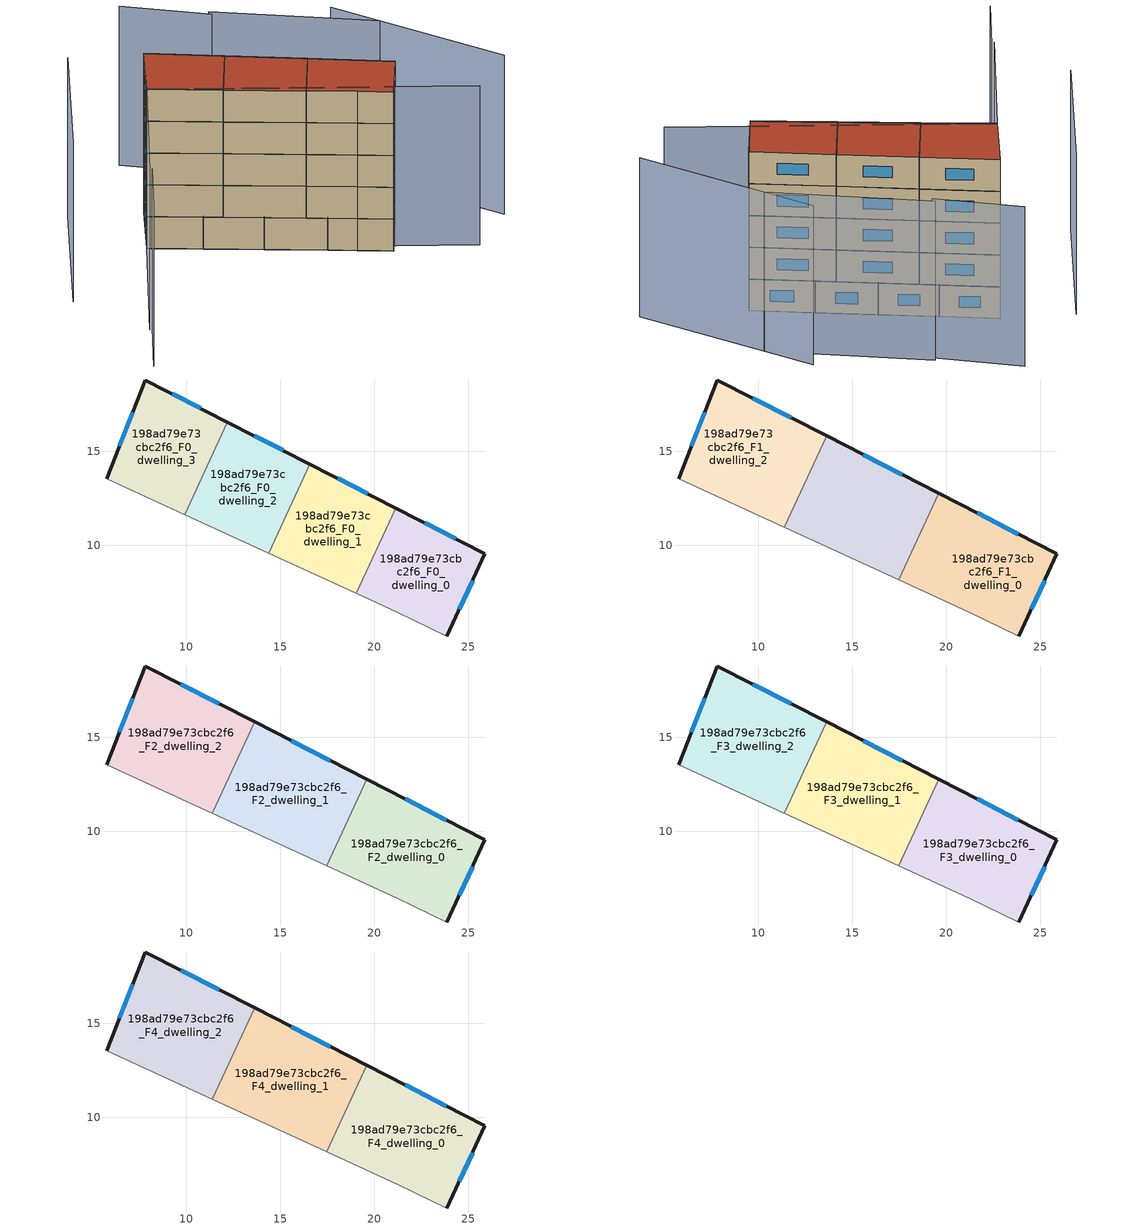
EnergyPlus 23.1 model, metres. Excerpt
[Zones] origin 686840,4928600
198ad79e73cbc2f6_F0_dwelling_0
 floor ground (EU_floor_Construction): 23.86,5.18 25.88,9.55 21.13,11.98 19.03,7.45 21.21,6.44 z0
 wall outside (EU_wall_Construction): 21.13,11.98 25.88,9.55 23.86,5.18 z0:3
 wall adiabatic (EU_wall_Construction): 23.86,5.18 21.21,6.44 19.03,7.45 z0:3
 wall to 198ad79e73cbc2f6_F0_dwelling_1 (EU_wall_Construction): 19.03,7.45 21.13,11.98 z0:3
 window (EU_Window_Construction): 25.22,8.13 24.51,6.6 / 22.67,11.19 24.33,10.34 z0.98:2.02
198ad79e73cbc2f6_F0_dwelling_1
 floor ground (EU_floor_Construction): 19.03,7.45 21.13,11.98 16.57,14.32 14.38,9.58 z0
 wall outside (EU_wall_Construction): 16.57,14.32 21.13,11.98 z0:3
 wall adiabatic (EU_wall_Construction): 19.03,7.45 14.38,9.58 z0:3
 wall to 198ad79e73cbc2f6_F0_dwelling_2 (EU_wall_Construction): 14.38,9.58 16.57,14.32 z0:3
 window (EU_Window_Construction): 18.05,13.56 19.65,12.74 z0.98:2.02
198ad79e73cbc2f6_F0_dwelling_2
 floor ground (EU_floor_Construction): 14.38,9.58 16.57,14.32 12.19,16.56 9.92,11.64 z0
 wall outside (EU_wall_Construction): 12.19,16.56 16.57,14.32 z0:3
 wall adiabatic (EU_wall_Construction): 14.38,9.58 9.92,11.64 z0:3
 wall to 198ad79e73cbc2f6_F0_dwelling_3 (EU_wall_Construction): 9.92,11.64 12.19,16.56 z0:3
 window (EU_Window_Construction): 13.62,15.83 15.15,15.04 z0.98:2.02
198ad79e73cbc2f6_F0_dwelling_3
 floor ground (EU_floor_Construction): 9.92,11.64 12.19,16.56 7.83,18.79 5.77,13.55 z0
 wall outside (EU_wall_Construction): 5.77,13.55 7.83,18.79 12.19,16.56 z0:3
 wall adiabatic (EU_wall_Construction): 9.92,11.64 5.77,13.55 z0:3
 window (EU_Window_Construction): 6.44,15.26 7.16,17.09 / 9.25,18.07 10.77,17.28 z0.98:2.02
198ad79e73cbc2f6_F1_dwelling_0
 floor to 198ad79e73cbc2f6_F0_dwelling_0 (EU_floor_Construction): 23.86,5.18 25.88,9.55 21.13,11.98 19.03,7.45 21.21,6.44 z3
 floor to 198ad79e73cbc2f6_F0_dwelling_1 (EU_floor_Construction): 19.03,7.45 21.13,11.98 19.59,12.77 17.46,8.17 z3
 wall outside (EU_wall_Construction): 19.59,12.77 25.88,9.55 23.86,5.18 z3:6
 wall adiabatic (EU_wall_Construction): 23.86,5.18 21.21,6.44 17.46,8.17 z3:6
 wall to 198ad79e73cbc2f6_F1_dwelling_1 (EU_wall_Construction): 17.46,8.17 19.59,12.77 z3:6
 window (EU_Window_Construction): 25.22,8.13 24.51,6.6 / 21.63,11.72 23.83,10.6 z3.98:5.02
198ad79e73cbc2f6_F1_dwelling_1
 floor to 198ad79e73cbc2f6_F0_dwelling_1 (EU_floor_Construction): 17.46,8.17 19.59,12.77 16.57,14.32 14.38,9.58 z3
 floor to 198ad79e73cbc2f6_F0_dwelling_2 (EU_floor_Construction): 14.38,9.58 16.57,14.32 13.63,15.82 11.39,10.96 z3
 wall outside (EU_wall_Construction): 13.63,15.82 19.59,12.77 z3:6
 wall adiabatic (EU_wall_Construction): 17.46,8.17 11.39,10.96 z3:6
 wall to 198ad79e73cbc2f6_F1_dwelling_2 (EU_wall_Construction): 11.39,10.96 13.63,15.82 z3:6
 window (EU_Window_Construction): 15.57,14.83 17.65,13.76 z3.98:5.02
198ad79e73cbc2f6_F1_dwelling_2
 floor to 198ad79e73cbc2f6_F0_dwelling_2 (EU_floor_Construction): 11.39,10.96 13.63,15.82 12.19,16.56 9.92,11.64 z3
 floor to 198ad79e73cbc2f6_F0_dwelling_3 (EU_floor_Construction): 9.92,11.64 12.19,16.56 7.83,18.79 5.77,13.55 z3
 wall outside (EU_wall_Construction): 5.77,13.55 7.83,18.79 13.63,15.82 z3:6
 wall adiabatic (EU_wall_Construction): 11.39,10.96 5.77,13.55 z3:6
 window (EU_Window_Construction): 6.44,15.26 7.16,17.09 / 9.72,17.83 11.75,16.79 z3.98:5.02
198ad79e73cbc2f6_F2_dwelling_0
 floor to 198ad79e73cbc2f6_F1_dwelling_0 (EU_floor_Construction): 23.86,5.18 25.88,9.55 19.59,12.77 17.46,8.17 21.21,6.44 z6
 wall outside (EU_wall_Construction): 19.59,12.77 25.88,9.55 23.86,5.18 z6:9
 wall adiabatic (EU_wall_Construction): 23.86,5.18 21.21,6.44 17.46,8.17 z6:9
 wall to 198ad79e73cbc2f6_F2_dwelling_1 (EU_wall_Construction): 17.46,8.17 19.59,12.77 z6:9
 window (EU_Window_Construction): 25.22,8.13 24.51,6.6 / 21.63,11.72 23.83,10.6 z6.98:8.02
198ad79e73cbc2f6_F2_dwelling_1
 floor to 198ad79e73cbc2f6_F1_dwelling_1 (EU_floor_Construction): 17.46,8.17 19.59,12.77 13.63,15.82 11.39,10.96 z6
 wall outside (EU_wall_Construction): 13.63,15.82 19.59,12.77 z6:9
 wall adiabatic (EU_wall_Construction): 17.46,8.17 11.39,10.96 z6:9
 wall to 198ad79e73cbc2f6_F2_dwelling_2 (EU_wall_Construction): 11.39,10.96 13.63,15.82 z6:9
 window (EU_Window_Construction): 15.57,14.83 17.65,13.76 z6.98:8.02
198ad79e73cbc2f6_F2_dwelling_2
 floor to 198ad79e73cbc2f6_F1_dwelling_2 (EU_floor_Construction): 11.39,10.96 13.63,15.82 7.83,18.79 5.77,13.55 z6
 wall outside (EU_wall_Construction): 5.77,13.55 7.83,18.79 13.63,15.82 z6:9
 wall adiabatic (EU_wall_Construction): 11.39,10.96 5.77,13.55 z6:9
 window (EU_Window_Construction): 6.44,15.26 7.16,17.09 / 9.72,17.83 11.75,16.79 z6.98:8.02
198ad79e73cbc2f6_F3_dwelling_0
 floor to 198ad79e73cbc2f6_F2_dwelling_0 (EU_floor_Construction): 23.86,5.18 25.88,9.55 19.59,12.77 17.46,8.17 21.21,6.44 z9
 wall outside (EU_wall_Construction): 19.59,12.77 25.88,9.55 23.86,5.18 z9:12
 wall adiabatic (EU_wall_Construction): 23.86,5.18 21.21,6.44 17.46,8.17 z9:12
 wall to 198ad79e73cbc2f6_F3_dwelling_1 (EU_wall_Construction): 17.46,8.17 19.59,12.77 z9:12
 window (EU_Window_Construction): 25.22,8.13 24.51,6.6 / 21.63,11.72 23.83,10.6 z9.98:11.02
198ad79e73cbc2f6_F3_dwelling_1
 floor to 198ad79e73cbc2f6_F2_dwelling_1 (EU_floor_Construction): 17.46,8.17 19.59,12.77 13.63,15.82 11.39,10.96 z9
 wall outside (EU_wall_Construction): 13.63,15.82 19.59,12.77 z9:12
 wall adiabatic (EU_wall_Construction): 17.46,8.17 11.39,10.96 z9:12
 wall to 198ad79e73cbc2f6_F3_dwelling_2 (EU_wall_Construction): 11.39,10.96 13.63,15.82 z9:12
 window (EU_Window_Construction): 15.57,14.83 17.65,13.76 z9.98:11.02
198ad79e73cbc2f6_F3_dwelling_2
 floor to 198ad79e73cbc2f6_F2_dwelling_2 (EU_floor_Construction): 11.39,10.96 13.63,15.82 7.83,18.79 5.77,13.55 z9
 wall outside (EU_wall_Construction): 5.77,13.55 7.83,18.79 13.63,15.82 z9:12
 wall adiabatic (EU_wall_Construction): 11.39,10.96 5.77,13.55 z9:12
 window (EU_Window_Construction): 6.44,15.26 7.16,17.09 / 9.72,17.83 11.75,16.79 z9.98:11.02
198ad79e73cbc2f6_F4_dwelling_0
 floor to 198ad79e73cbc2f6_F3_dwelling_0 (EU_floor_Construction): 23.86,5.18 25.88,9.55 19.59,12.77 17.46,8.17 21.21,6.44 z12
 wall outside (EU_wall_Construction): 19.59,12.77 25.88,9.55 23.86,5.18 z12:15
 wall adiabatic (EU_wall_Construction): 23.86,5.18 21.21,6.44 17.46,8.17 z12:15
 wall to 198ad79e73cbc2f6_F4_dwelling_1 (EU_wall_Construction): 17.46,8.17 19.59,12.77 z12:15
 window (EU_Window_Construction): 25.22,8.13 24.51,6.6 / 21.63,11.72 23.83,10.6 z12.98:14.02
 roof outside (EU_roof_Construction): 25.88,9.55 23.86,5.18 21.21,6.44 17.46,8.17 19.59,12.77 z15
198ad79e73cbc2f6_F4_dwelling_1
 floor to 198ad79e73cbc2f6_F3_dwelling_1 (EU_floor_Construction): 17.46,8.17 19.59,12.77 13.63,15.82 11.39,10.96 z12
 wall outside (EU_wall_Construction): 13.63,15.82 19.59,12.77 z12:15
 wall adiabatic (EU_wall_Construction): 17.46,8.17 11.39,10.96 z12:15
 wall to 198ad79e73cbc2f6_F4_dwelling_2 (EU_wall_Construction): 11.39,10.96 13.63,15.82 z12:15
 window (EU_Window_Construction): 15.57,14.83 17.65,13.76 z12.98:14.02
 roof outside (EU_roof_Construction): 19.59,12.77 17.46,8.17 11.39,10.96 13.63,15.82 z15
198ad79e73cbc2f6_F4_dwelling_2
 floor to 198ad79e73cbc2f6_F3_dwelling_2 (EU_floor_Construction): 11.39,10.96 13.63,15.82 7.83,18.79 5.77,13.55 z12
 wall outside (EU_wall_Construction): 5.77,13.55 7.83,18.79 13.63,15.82 z12:15
 wall adiabatic (EU_wall_Construction): 11.39,10.96 5.77,13.55 z12:15
 window (EU_Window_Construction): 6.44,15.26 7.16,17.09 / 9.72,17.83 11.75,16.79 z12.98:14.02
 roof outside (EU_roof_Construction): 13.63,15.82 11.39,10.96 5.77,13.55 7.83,18.79 z15
shading: -1.02,-3.36 1.27,2.09 / 0.96,1.91 5.77,13.55 / 5.77,13.55 30.58,3.3 / 1.91,20.6 -2.97,8.35 / 34.3,6.83 24.46,19.26 / 27.24,15.76 15.21,22.59 / 15.25,22.11 8.97,26.28 z0:15
[Building]
EU S2 Campaign: North Axis=0; Terrain=City; Solar Distribution=FullExterior
[Site:Location]
Bologna: Latitude=44.5; Longitude=11.25; Time Zone=1; Elevation=37
[SizingPeriod:WeatherFileDays]
AnnualSizingPeriod: Begin Month=1; Begin Day of Month=1; End Month=12; End Day of Month=31; Day of Week for Start Day=Monday; Use Weather File Daylight Saving Period=No; Use Weather File Rain and Snow Indicators=No
[MATERIAL]
EU_InternalMass_Material: Roughness=MediumRough; Thickness=0.1; Conductivity=1; Density=1800; Specific Heat=900; Thermal Absorptance=0.9; Solar Absorptance=0.7; Visible Absorptance=0.7
[MATERIAL:NOMASS] Roughness=MediumRough; Thermal Absorptance=0.9; Solar Absorptance=0.7; Visible Absorptance=0.7
Name | Thermal Resistance
EU_wall_NoMass | 0.905828
EU_roof_NoMass | 0.37593
EU_floor_NoMass | 0.67114
[WINDOWMATERIAL:SIMPLEGLAZINGSYSTEM]
EU_Window_SimpleGlazing: UFactor=4.52486; Solar Heat Gain Coefficient=0.85; Visible Transmittance=0.85
[CONSTRUCTION]
EU_wall_Construction: EU_wall_NoMass
EU_roof_Construction: EU_roof_NoMass
EU_floor_Construction: EU_floor_NoMass
EU_InternalMass_Construction: EU_InternalMass_Material
EU_Window_Construction: EU_Window_SimpleGlazing
[ZONE] Type=1; Multiplier=1; Ceiling Height=autocalculate; Floor Area=autocalculate; Part of Total Floor Area=Yes
Name | Volume
198ad79e73cbc2f6_F0_dwelling_0 | 78.3647
198ad79e73cbc2f6_F1_dwelling_0; 198ad79e73cbc2f6_F2_dwelling_0; 198ad79e73cbc2f6_F3_dwelling_0; 198ad79e73cbc2f6_F4_dwelling_0 | 104.477
198ad79e73cbc2f6_F0_dwelling_1 | 78.3516
198ad79e73cbc2f6_F1_dwelling_1; 198ad79e73cbc2f6_F2_dwelling_1; 198ad79e73cbc2f6_F3_dwelling_1; 198ad79e73cbc2f6_F4_dwelling_1 | 104.471
198ad79e73cbc2f6_F0_dwelling_2 | 78.375
198ad79e73cbc2f6_F1_dwelling_2; 198ad79e73cbc2f6_F2_dwelling_2; 198ad79e73cbc2f6_F3_dwelling_2; 198ad79e73cbc2f6_F4_dwelling_2 | 104.479
198ad79e73cbc2f6_F0_dwelling_3 | 78.3508
[INTERNALMASS] Construction=EU_InternalMass_Construction
Name | Zone or ZoneList | Surface Area
198ad79e73cbc2f6_F0_dwelling_0_EU_InternalMass | 198ad79e73cbc2f6_F0_dwelling_0 | 26.1212
198ad79e73cbc2f6_F0_dwelling_1_EU_InternalMass | 198ad79e73cbc2f6_F0_dwelling_1 | 26.1172
198ad79e73cbc2f6_F0_dwelling_2_EU_InternalMass | 198ad79e73cbc2f6_F0_dwelling_2 | 26.125
198ad79e73cbc2f6_F0_dwelling_3_EU_InternalMass | 198ad79e73cbc2f6_F0_dwelling_3 | 26.1168
198ad79e73cbc2f6_F1_dwelling_0_EU_InternalMass | 198ad79e73cbc2f6_F1_dwelling_0 | 34.8251
198ad79e73cbc2f6_F1_dwelling_1_EU_InternalMass | 198ad79e73cbc2f6_F1_dwelling_1 | 34.8241
198ad79e73cbc2f6_F1_dwelling_2_EU_InternalMass | 198ad79e73cbc2f6_F1_dwelling_2 | 34.8261
198ad79e73cbc2f6_F2_dwelling_0_EU_InternalMass | 198ad79e73cbc2f6_F2_dwelling_0 | 34.8251
198ad79e73cbc2f6_F2_dwelling_1_EU_InternalMass | 198ad79e73cbc2f6_F2_dwelling_1 | 34.8241
198ad79e73cbc2f6_F2_dwelling_2_EU_InternalMass | 198ad79e73cbc2f6_F2_dwelling_2 | 34.8261
198ad79e73cbc2f6_F3_dwelling_0_EU_InternalMass | 198ad79e73cbc2f6_F3_dwelling_0 | 34.8251
198ad79e73cbc2f6_F3_dwelling_1_EU_InternalMass | 198ad79e73cbc2f6_F3_dwelling_1 | 34.8241
198ad79e73cbc2f6_F3_dwelling_2_EU_InternalMass | 198ad79e73cbc2f6_F3_dwelling_2 | 34.8261
198ad79e73cbc2f6_F4_dwelling_0_EU_InternalMass | 198ad79e73cbc2f6_F4_dwelling_0 | 34.8251
198ad79e73cbc2f6_F4_dwelling_1_EU_InternalMass | 198ad79e73cbc2f6_F4_dwelling_1 | 34.8241
198ad79e73cbc2f6_F4_dwelling_2_EU_InternalMass | 198ad79e73cbc2f6_F4_dwelling_2 | 34.8261
[OTHEREQUIPMENT] Fuel Type=Electricity; Design Level Calculation Method=Watts/Area; Power per Zone Floor Area=1; Fraction Latent=0; Fraction Radiant=0; Fraction Lost=0; Carbon Dioxide Generation Rate=0; EndUse Subcategory=EU_Step8_InternalGains
Name | Zone or ZoneList or Space or SpaceList | Schedule
EU_Step8_InternalGain_198ad79e73cbc2f6_F0_dwelling_0_f000 | 198ad79e73cbc2f6_F0_dwelling_0 | EU_Step8_GainSchedule_198ad79e73cbc2f6_F0_dwelling_0_f000
EU_Step8_InternalGain_198ad79e73cbc2f6_F0_dwelling_1_f000 | 198ad79e73cbc2f6_F0_dwelling_1 | EU_Step8_GainSchedule_198ad79e73cbc2f6_F0_dwelling_1_f000
EU_Step8_InternalGain_198ad79e73cbc2f6_F0_dwelling_2_f000 | 198ad79e73cbc2f6_F0_dwelling_2 | EU_Step8_GainSchedule_198ad79e73cbc2f6_F0_dwelling_2_f000
EU_Step8_InternalGain_198ad79e73cbc2f6_F0_dwelling_3_f000 | 198ad79e73cbc2f6_F0_dwelling_3 | EU_Step8_GainSchedule_198ad79e73cbc2f6_F0_dwelling_3_f000
EU_Step8_InternalGain_198ad79e73cbc2f6_F1_dwelling_0_f000 | 198ad79e73cbc2f6_F1_dwelling_0 | EU_Step8_GainSchedule_198ad79e73cbc2f6_F1_dwelling_0_f000
EU_Step8_InternalGain_198ad79e73cbc2f6_F1_dwelling_1_f000 | 198ad79e73cbc2f6_F1_dwelling_1 | EU_Step8_GainSchedule_198ad79e73cbc2f6_F1_dwelling_1_f000
EU_Step8_InternalGain_198ad79e73cbc2f6_F1_dwelling_2_f000 | 198ad79e73cbc2f6_F1_dwelling_2 | EU_Step8_GainSchedule_198ad79e73cbc2f6_F1_dwelling_2_f000
EU_Step8_InternalGain_198ad79e73cbc2f6_F2_dwelling_0_f000 | 198ad79e73cbc2f6_F2_dwelling_0 | EU_Step8_GainSchedule_198ad79e73cbc2f6_F2_dwelling_0_f000
EU_Step8_InternalGain_198ad79e73cbc2f6_F2_dwelling_1_f000 | 198ad79e73cbc2f6_F2_dwelling_1 | EU_Step8_GainSchedule_198ad79e73cbc2f6_F2_dwelling_1_f000
EU_Step8_InternalGain_198ad79e73cbc2f6_F2_dwelling_2_f000 | 198ad79e73cbc2f6_F2_dwelling_2 | EU_Step8_GainSchedule_198ad79e73cbc2f6_F2_dwelling_2_f000
EU_Step8_InternalGain_198ad79e73cbc2f6_F3_dwelling_0_f000 | 198ad79e73cbc2f6_F3_dwelling_0 | EU_Step8_GainSchedule_198ad79e73cbc2f6_F3_dwelling_0_f000
EU_Step8_InternalGain_198ad79e73cbc2f6_F3_dwelling_1_f000 | 198ad79e73cbc2f6_F3_dwelling_1 | EU_Step8_GainSchedule_198ad79e73cbc2f6_F3_dwelling_1_f000
EU_Step8_InternalGain_198ad79e73cbc2f6_F3_dwelling_2_f000 | 198ad79e73cbc2f6_F3_dwelling_2 | EU_Step8_GainSchedule_198ad79e73cbc2f6_F3_dwelling_2_f000
EU_Step8_InternalGain_198ad79e73cbc2f6_F4_dwelling_0_f000 | 198ad79e73cbc2f6_F4_dwelling_0 | EU_Step8_GainSchedule_198ad79e73cbc2f6_F4_dwelling_0_f000
EU_Step8_InternalGain_198ad79e73cbc2f6_F4_dwelling_1_f000 | 198ad79e73cbc2f6_F4_dwelling_1 | EU_Step8_GainSchedule_198ad79e73cbc2f6_F4_dwelling_1_f000
EU_Step8_InternalGain_198ad79e73cbc2f6_F4_dwelling_2_f000 | 198ad79e73cbc2f6_F4_dwelling_2 | EU_Step8_GainSchedule_198ad79e73cbc2f6_F4_dwelling_2_f000
[ZONEVENTILATION:DESIGNFLOWRATE] Schedule=EU_AlwaysOn; Design Flow Rate Calculation Method=AirChanges/Hour; Air Changes per Hour=0.73129; Ventilation Type=Natural; Fan Pressure Rise=0; Fan Total Efficiency=1; Constant Term Coefficient=1; Temperature Term Coefficient=0; Velocity Term Coefficient=0; Velocity Squared Term Coefficient=0; Minimum Indoor Temperature=-100; Maximum Indoor Temperature=100; Delta Temperature=-100; Minimum Outdoor Temperature=-100; Maximum Outdoor Temperature=100; Maximum Wind Speed=40
Name | Zone or ZoneList or Space or SpaceList
EU_ConstantAir_198ad79e73cbc2f6_F0_dwelling_0 | 198ad79e73cbc2f6_F0_dwelling_0
EU_ConstantAir_198ad79e73cbc2f6_F0_dwelling_1 | 198ad79e73cbc2f6_F0_dwelling_1
EU_ConstantAir_198ad79e73cbc2f6_F0_dwelling_2 | 198ad79e73cbc2f6_F0_dwelling_2
EU_ConstantAir_198ad79e73cbc2f6_F0_dwelling_3 | 198ad79e73cbc2f6_F0_dwelling_3
EU_ConstantAir_198ad79e73cbc2f6_F1_dwelling_0 | 198ad79e73cbc2f6_F1_dwelling_0
EU_ConstantAir_198ad79e73cbc2f6_F1_dwelling_1 | 198ad79e73cbc2f6_F1_dwelling_1
EU_ConstantAir_198ad79e73cbc2f6_F1_dwelling_2 | 198ad79e73cbc2f6_F1_dwelling_2
EU_ConstantAir_198ad79e73cbc2f6_F2_dwelling_0 | 198ad79e73cbc2f6_F2_dwelling_0
EU_ConstantAir_198ad79e73cbc2f6_F2_dwelling_1 | 198ad79e73cbc2f6_F2_dwelling_1
EU_ConstantAir_198ad79e73cbc2f6_F2_dwelling_2 | 198ad79e73cbc2f6_F2_dwelling_2
EU_ConstantAir_198ad79e73cbc2f6_F3_dwelling_0 | 198ad79e73cbc2f6_F3_dwelling_0
EU_ConstantAir_198ad79e73cbc2f6_F3_dwelling_1 | 198ad79e73cbc2f6_F3_dwelling_1
EU_ConstantAir_198ad79e73cbc2f6_F3_dwelling_2 | 198ad79e73cbc2f6_F3_dwelling_2
EU_ConstantAir_198ad79e73cbc2f6_F4_dwelling_0 | 198ad79e73cbc2f6_F4_dwelling_0
EU_ConstantAir_198ad79e73cbc2f6_F4_dwelling_1 | 198ad79e73cbc2f6_F4_dwelling_1
EU_ConstantAir_198ad79e73cbc2f6_F4_dwelling_2 | 198ad79e73cbc2f6_F4_dwelling_2
[HVACTEMPLATE:THERMOSTAT] Constant Heating Setpoint=20; Constant Cooling Setpoint=50
EU_HeatOnly_198ad79e73cbc2f6_F0_dwelling_0; EU_HeatOnly_198ad79e73cbc2f6_F0_dwelling_1; EU_HeatOnly_198ad79e73cbc2f6_F0_dwelling_2; EU_HeatOnly_198ad79e73cbc2f6_F0_dwelling_3; EU_HeatOnly_198ad79e73cbc2f6_F1_dwelling_0; EU_HeatOnly_198ad79e73cbc2f6_F1_dwelling_1; EU_HeatOnly_198ad79e73cbc2f6_F1_dwelling_2; EU_HeatOnly_198ad79e73cbc2f6_F2_dwelling_0; EU_HeatOnly_198ad79e73cbc2f6_F2_dwelling_1; EU_HeatOnly_198ad79e73cbc2f6_F2_dwelling_2; EU_HeatOnly_198ad79e73cbc2f6_F3_dwelling_0; EU_HeatOnly_198ad79e73cbc2f6_F3_dwelling_1; EU_HeatOnly_198ad79e73cbc2f6_F3_dwelling_2; EU_HeatOnly_198ad79e73cbc2f6_F4_dwelling_0; EU_HeatOnly_198ad79e73cbc2f6_F4_dwelling_1; EU_HeatOnly_198ad79e73cbc2f6_F4_dwelling_2
[HVACTEMPLATE:ZONE:IDEALLOADSAIRSYSTEM] System Availability Schedule=EU_AlwaysOn; Maximum Heating Supply Air Temperature=50; Minimum Cooling Supply Air Temperature=13; Maximum Heating Supply Air Humidity Ratio=0.0156; Minimum Cooling Supply Air Humidity Ratio=0.0077; Heating Limit=NoLimit; Cooling Limit=NoLimit; Heating Availability Schedule=EU_AlwaysOn; Cooling Availability Schedule=EU_CoolingOff; Dehumidification Control Type=ConstantSensibleHeatRatio; Cooling Sensible Heat Ratio=0.7; Dehumidification Setpoint=60; Humidification Control Type=None; Humidification Setpoint=30; Outdoor Air Method=None; Outdoor Air Flow Rate per Person=0.00944; Outdoor Air Flow Rate per Zone Floor Area=0; Outdoor Air Flow Rate per Zone=0; Demand Controlled Ventilation Type=None; Outdoor Air Economizer Type=NoEconomizer; Heat Recovery Type=None; Sensible Heat Recovery Effectiveness=0.7; Latent Heat Recovery Effectiveness=0.65
Name | Template Thermostat
198ad79e73cbc2f6_F0_dwelling_0 | EU_HeatOnly_198ad79e73cbc2f6_F0_dwelling_0
198ad79e73cbc2f6_F0_dwelling_1 | EU_HeatOnly_198ad79e73cbc2f6_F0_dwelling_1
198ad79e73cbc2f6_F0_dwelling_2 | EU_HeatOnly_198ad79e73cbc2f6_F0_dwelling_2
198ad79e73cbc2f6_F0_dwelling_3 | EU_HeatOnly_198ad79e73cbc2f6_F0_dwelling_3
198ad79e73cbc2f6_F1_dwelling_0 | EU_HeatOnly_198ad79e73cbc2f6_F1_dwelling_0
198ad79e73cbc2f6_F1_dwelling_1 | EU_HeatOnly_198ad79e73cbc2f6_F1_dwelling_1
198ad79e73cbc2f6_F1_dwelling_2 | EU_HeatOnly_198ad79e73cbc2f6_F1_dwelling_2
198ad79e73cbc2f6_F2_dwelling_0 | EU_HeatOnly_198ad79e73cbc2f6_F2_dwelling_0
198ad79e73cbc2f6_F2_dwelling_1 | EU_HeatOnly_198ad79e73cbc2f6_F2_dwelling_1
198ad79e73cbc2f6_F2_dwelling_2 | EU_HeatOnly_198ad79e73cbc2f6_F2_dwelling_2
198ad79e73cbc2f6_F3_dwelling_0 | EU_HeatOnly_198ad79e73cbc2f6_F3_dwelling_0
198ad79e73cbc2f6_F3_dwelling_1 | EU_HeatOnly_198ad79e73cbc2f6_F3_dwelling_1
198ad79e73cbc2f6_F3_dwelling_2 | EU_HeatOnly_198ad79e73cbc2f6_F3_dwelling_2
198ad79e73cbc2f6_F4_dwelling_0 | EU_HeatOnly_198ad79e73cbc2f6_F4_dwelling_0
198ad79e73cbc2f6_F4_dwelling_1 | EU_HeatOnly_198ad79e73cbc2f6_F4_dwelling_1
198ad79e73cbc2f6_F4_dwelling_2 | EU_HeatOnly_198ad79e73cbc2f6_F4_dwelling_2
[SIZING:ZONE] Zone Cooling Design Supply Air Temperature Input Method=SupplyAirTemperature; Zone Cooling Design Supply Air Temperature=13; Zone Heating Design Supply Air Temperature Input Method=SupplyAirTemperature; Zone Heating Design Supply Air Temperature=50; Zone Cooling Design Supply Air Humidity Ratio=0.008; Zone Heating Design Supply Air Humidity Ratio=0.008; Cooling Design Air Flow Method=DesignDay; Cooling Design Air Flow Rate=0; Cooling Minimum Air Flow per Zone Floor Area=0.000762; Cooling Minimum Air Flow=0; Cooling Minimum Air Flow Fraction=0.2; Heating Design Air Flow Method=DesignDay; Heating Design Air Flow Rate=0; Heating Maximum Air Flow per Zone Floor Area=0.002032; Heating Maximum Air Flow=0.141576; Heating Maximum Air Flow Fraction=0.3; Account for Dedicated Outdoor Air System=No; Dedicated Outdoor Air System Control Strategy=NeutralSupplyAir; Dedicated Outdoor Air Low Setpoint Temperature for Design=autosize; Dedicated Outdoor Air High Setpoint Temperature for Design=autosize; Zone Load Sizing Method=Sensible Load Only No Latent Load; Zone Latent Cooling Design Supply Air Humidity Ratio Input Method=HumidityRatioDifference; Zone Cooling Design Supply Air Humidity Ratio Difference=0.005; Zone Latent Heating Design Supply Air Humidity Ratio Input Method=HumidityRatioDifference; Zone Humidification Design Supply Air Humidity Ratio Difference=0.005
198ad79e73cbc2f6_F0_dwelling_0; 198ad79e73cbc2f6_F0_dwelling_1; 198ad79e73cbc2f6_F0_dwelling_2; 198ad79e73cbc2f6_F0_dwelling_3; 198ad79e73cbc2f6_F1_dwelling_0; 198ad79e73cbc2f6_F1_dwelling_1; 198ad79e73cbc2f6_F1_dwelling_2; 198ad79e73cbc2f6_F2_dwelling_0; 198ad79e73cbc2f6_F2_dwelling_1; 198ad79e73cbc2f6_F2_dwelling_2; 198ad79e73cbc2f6_F3_dwelling_0; 198ad79e73cbc2f6_F3_dwelling_1; 198ad79e73cbc2f6_F3_dwelling_2; 198ad79e73cbc2f6_F4_dwelling_0; 198ad79e73cbc2f6_F4_dwelling_1; 198ad79e73cbc2f6_F4_dwelling_2
[SCHEDULE:CONSTANT]
Name | Hourly Value
EU_AlwaysOn | 1
EU_CoolingOff | 0
[SCHEDULE:FILE] Column Number=1; Rows to Skip at Top=0; Number of Hours of Data=8760; Column Separator=Comma; Interpolate to Timestep=No; Minutes per Item=60; Adjust Schedule for Daylight Savings=Yes
Name | File
EU_Step8_GainSchedule_198ad79e73cbc2f6_F0_dwelling_0_f000 | ../../schedules/198ad79e73cbc2f6/198ad79e73cbc2f6_F0_dwelling_0_f000_gain.csv
EU_Step8_GainSchedule_198ad79e73cbc2f6_F0_dwelling_1_f000 | ../../schedules/198ad79e73cbc2f6/198ad79e73cbc2f6_F0_dwelling_1_f000_gain.csv
EU_Step8_GainSchedule_198ad79e73cbc2f6_F0_dwelling_2_f000 | ../../schedules/198ad79e73cbc2f6/198ad79e73cbc2f6_F0_dwelling_2_f000_gain.csv
EU_Step8_GainSchedule_198ad79e73cbc2f6_F0_dwelling_3_f000 | ../../schedules/198ad79e73cbc2f6/198ad79e73cbc2f6_F0_dwelling_3_f000_gain.csv
EU_Step8_GainSchedule_198ad79e73cbc2f6_F1_dwelling_0_f000 | ../../schedules/198ad79e73cbc2f6/198ad79e73cbc2f6_F1_dwelling_0_f000_gain.csv
EU_Step8_GainSchedule_198ad79e73cbc2f6_F1_dwelling_1_f000 | ../../schedules/198ad79e73cbc2f6/198ad79e73cbc2f6_F1_dwelling_1_f000_gain.csv
EU_Step8_GainSchedule_198ad79e73cbc2f6_F1_dwelling_2_f000 | ../../schedules/198ad79e73cbc2f6/198ad79e73cbc2f6_F1_dwelling_2_f000_gain.csv
EU_Step8_GainSchedule_198ad79e73cbc2f6_F2_dwelling_0_f000 | ../../schedules/198ad79e73cbc2f6/198ad79e73cbc2f6_F2_dwelling_0_f000_gain.csv
EU_Step8_GainSchedule_198ad79e73cbc2f6_F2_dwelling_1_f000 | ../../schedules/198ad79e73cbc2f6/198ad79e73cbc2f6_F2_dwelling_1_f000_gain.csv
EU_Step8_GainSchedule_198ad79e73cbc2f6_F2_dwelling_2_f000 | ../../schedules/198ad79e73cbc2f6/198ad79e73cbc2f6_F2_dwelling_2_f000_gain.csv
EU_Step8_GainSchedule_198ad79e73cbc2f6_F3_dwelling_0_f000 | ../../schedules/198ad79e73cbc2f6/198ad79e73cbc2f6_F3_dwelling_0_f000_gain.csv
EU_Step8_GainSchedule_198ad79e73cbc2f6_F3_dwelling_1_f000 | ../../schedules/198ad79e73cbc2f6/198ad79e73cbc2f6_F3_dwelling_1_f000_gain.csv
EU_Step8_GainSchedule_198ad79e73cbc2f6_F3_dwelling_2_f000 | ../../schedules/198ad79e73cbc2f6/198ad79e73cbc2f6_F3_dwelling_2_f000_gain.csv
EU_Step8_GainSchedule_198ad79e73cbc2f6_F4_dwelling_0_f000 | ../../schedules/198ad79e73cbc2f6/198ad79e73cbc2f6_F4_dwelling_0_f000_gain.csv
EU_Step8_GainSchedule_198ad79e73cbc2f6_F4_dwelling_1_f000 | ../../schedules/198ad79e73cbc2f6/198ad79e73cbc2f6_F4_dwelling_1_f000_gain.csv
EU_Step8_GainSchedule_198ad79e73cbc2f6_F4_dwelling_2_f000 | ../../schedules/198ad79e73cbc2f6/198ad79e73cbc2f6_F4_dwelling_2_f000_gain.csv
